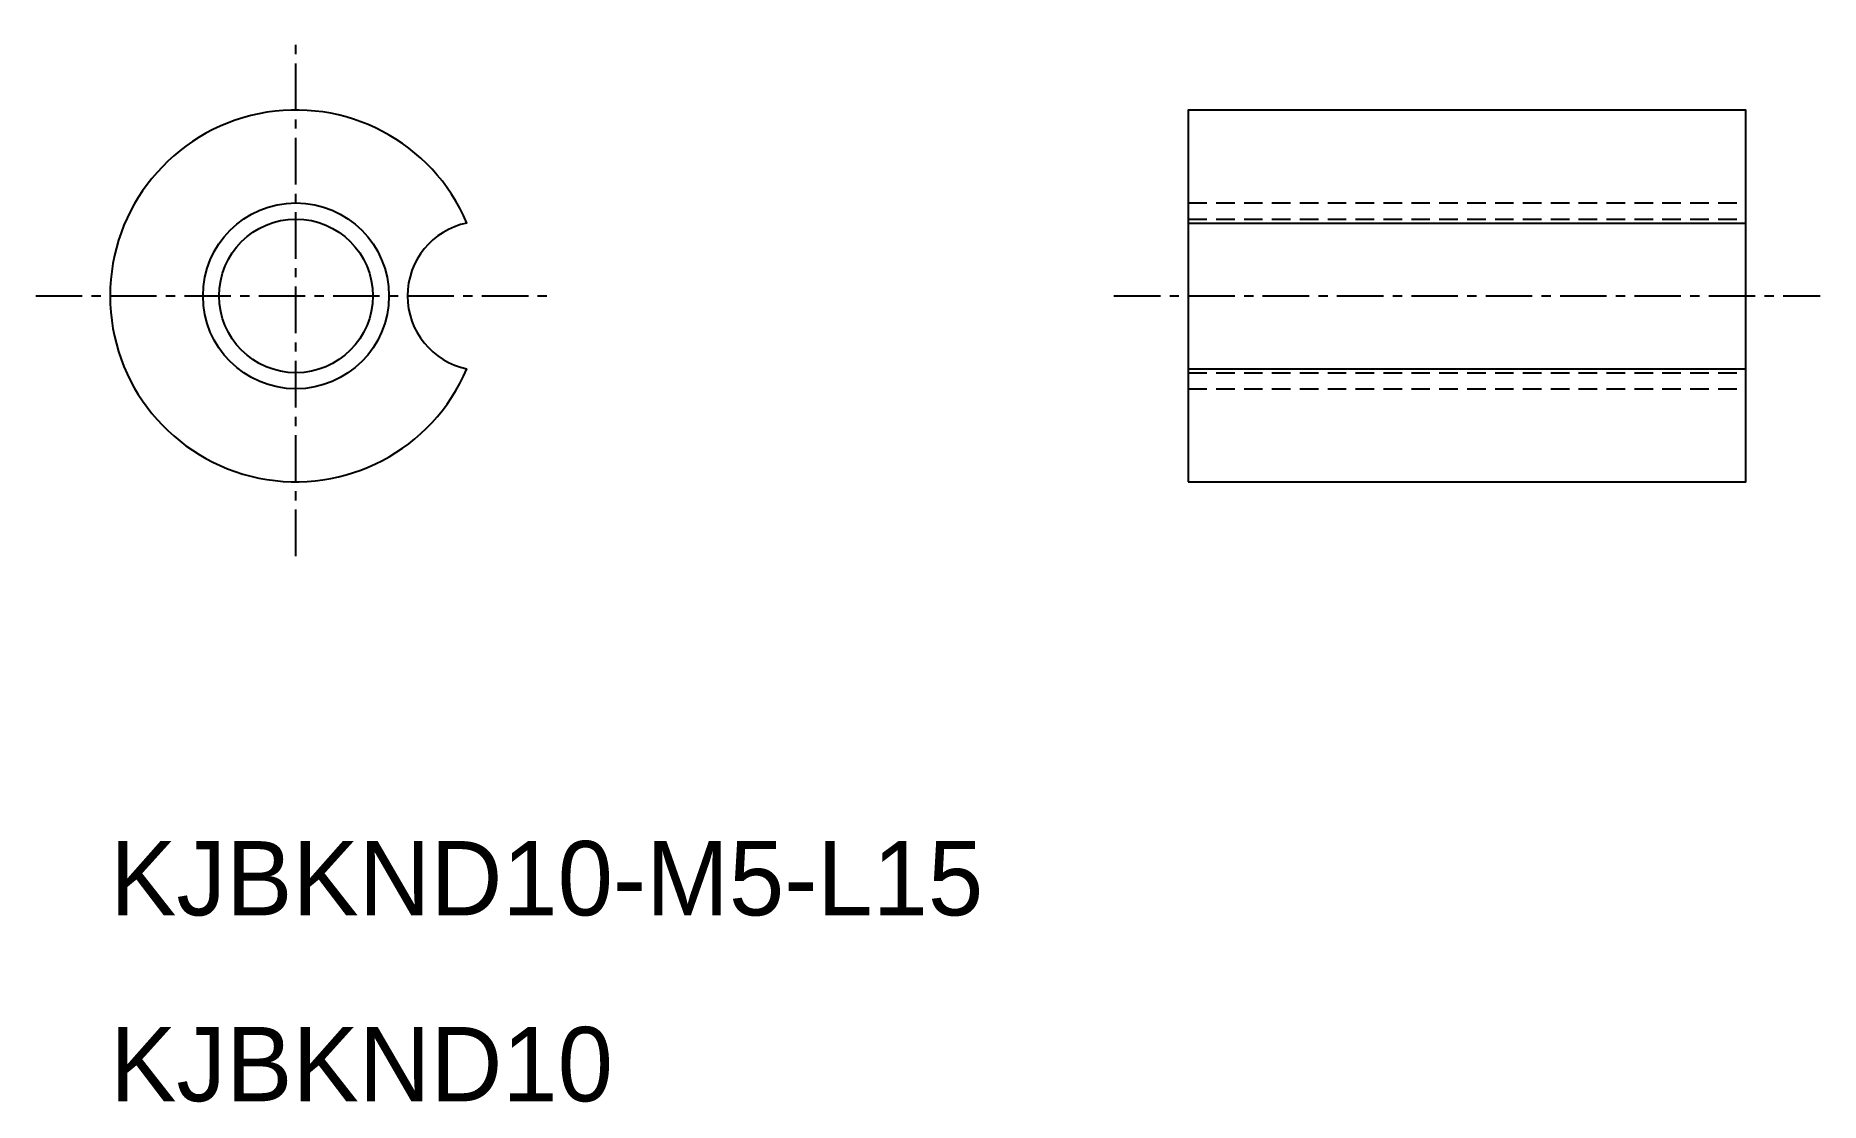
# Model space of a CAD drawing. Extents: x -1220 to -1172, y -856.9 to -828.2.
import ezdxf

# ---------------------------------------------------------------- set-up
doc = ezdxf.new("R2010")
doc.units = 0
doc.linetypes.add('CENTER', pattern=[2, 1.25, -0.25, 0.25, -0.25])
doc.linetypes.add('DASHED', pattern=[0.75, 0.5, -0.25])
doc.layers.get('0').update_dxf_attribs({"linetype": 'CONTINUOUS'})
doc.layers.add('CENTER', color=1, linetype='CENTER')

msp = doc.modelspace()

# ---------------------------------------------------------------- linework, layer by layer
at = {"color": 3, "linetype": 'DASHED'}
for p, q in [((-1188.95, -832.667), (-1173.95, -832.667)), ((-1188.95, -833.1), (-1173.95, -833.1)), ((-1188.95, -837.234), (-1173.95, -837.234)), ((-1188.95, -837.667), (-1173.95, -837.667))]:
    msp.add_line(p, q, dxfattribs=at)
at = {"color": 7, "linetype": 'CONTINUOUS'}
for p, q in [((-1188.95, -833.207), (-1173.95, -833.207)), ((-1188.95, -837.126), (-1173.95, -837.126))]:
    msp.add_line(p, q, dxfattribs=at)
msp.add_lwpolyline([(-1188.95, -840.167), (-1173.95, -840.167), (-1173.95, -830.167), (-1188.95, -830.167)], close=True)
at = {"color": 3, "linetype": 'CONTINUOUS'}
msp.add_circle((-1212.95, -835.167), 2.5, dxfattribs=at)
at = {"color": 7, "linetype": 'CONTINUOUS'}
msp.add_circle((-1212.95, -835.167), 2.067, dxfattribs=at)
msp.add_arc((-1212.95, -835.167), 5, 23.0739, 336.9261)
msp.add_arc((-1207.95, -835.167), 2, 101.537, 258.463, dxfattribs=at)
at = {"layer": 'CENTER', "color": 1, "linetype": 'CENTER'}
for p, q in [((-1212.95, -842.167), (-1212.95, -828.167)), ((-1219.95, -835.167), (-1205.95, -835.167)), ((-1190.95, -835.167), (-1171.95, -835.167))]:
    msp.add_line(p, q, dxfattribs=at)

# ---------------------------------------------------------------- texts
for s, p in [('KJBKND10-M5-L15', (-1217.95, -851.832)), ('KJBKND10', (-1217.95, -856.832))]:
    msp.add_text(s, height=2).set_placement(p)

doc.saveas('drawing.dxf')
